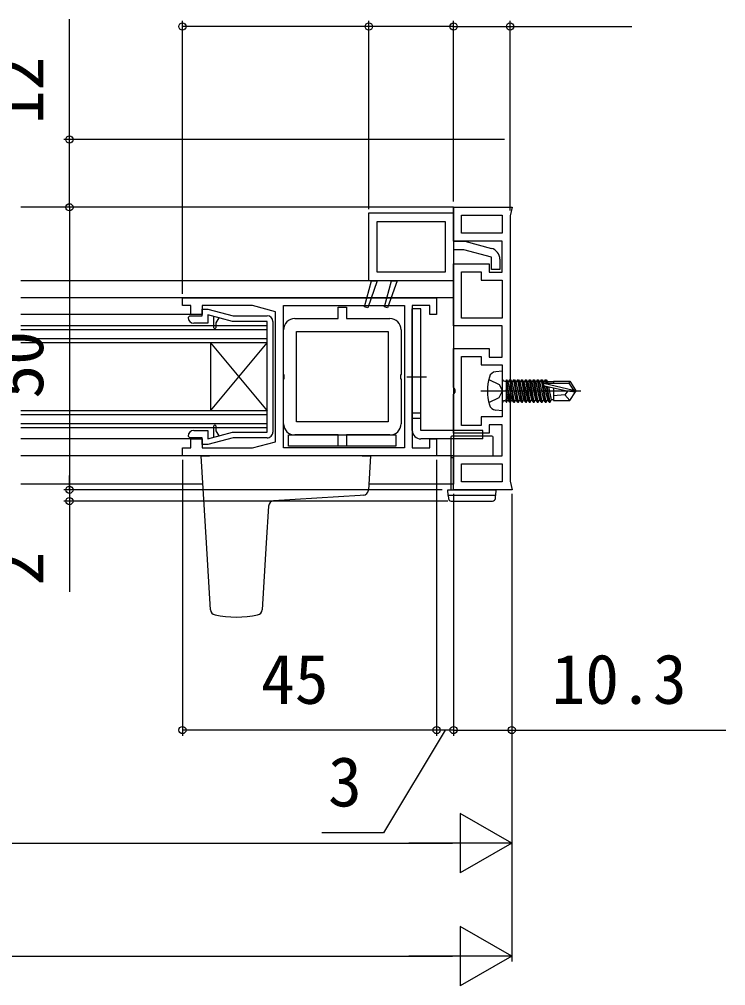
# Model space of a CAD drawing. Units: millimetres, scale not verified. Extents: x -525 to 525, y -782 to 777.
# Drawn here: x -23.4 to 101.6, y -465.3 to -294.2 of the extents above; entities that cross this region are included whole.
import ezdxf
from ezdxf.enums import TextEntityAlignment as Align

# ---------------------------------------------------------------- set-up
doc = ezdxf.new("R2010")
doc.units = ezdxf.units.MM
doc.header["$LTSCALE"] = 4
for name, color, linetype in [('0-2_YKK_11', 7, 'Continuous'), ('0-3_YKK_12', 2, 'Continuous'), ('0-4_YKK_13', 4, 'Continuous'), ('0-6_YKK_D', 6, 'Continuous')]:
    doc.layers.add(name, color=color, linetype=linetype)
doc.styles.add('ＭＳ ゴシック', font='')
doc.styles.get('ＭＳ ゴシック').set_extended_font_data('MS Gothic')

msp = doc.modelspace()

# ---------------------------------------------------------------- linework, layer by layer
at = {"layer": '0-2_YKK_11'}
msp.add_line((21.461, -347.701), (21.461, -367.301), dxfattribs=at)
for points in [[(63.461, -329.001), (63.461, -376.001), (63.848, -377.501), (53.461, -377.501), (53.461, -371.501), (57.879, -371.501), (62.061, -371.501), (62.061, -366.001), (59.761, -366.001), (59.761, -367.501), (53.461, -367.501), (53.461, -360.66), (53.581, -360.476), (53.761, -360.201), (53.761, -359.801), (53.581, -359.526), (53.461, -359.343), (53.461, -352.501), (56.83, -352.501), (59.761, -352.501), (59.761, -354.001), (62.061, -354.001), (62.061, -348.501), (53.461, -348.501), (53.461, -337.501), (57.265, -337.501), (59.761, -337.501), (59.761, -339.001), (62.061, -339.001), (62.061, -333.501), (58.401, -333.501), (53.461, -333.501), (53.461, -327.501), (63.848, -327.501)], [(51.961, -339.001), (39.961, -339.001), (39.961, -330.001), (51.961, -330.001), (51.961, -331.399)], [(54.861, -328.901), (62.061, -328.901), (62.061, -332.101), (58.377, -332.101), (54.861, -332.101)], [(54.861, -347.101), (54.861, -338.901), (57.227, -338.901), (58.361, -338.901), (58.361, -340.401), (62.061, -340.401), (62.061, -347.101)], [(39.961, -340.501), (38.292, -345.31), (37.719, -345.134), (38.961, -340.501)], [(43.461, -340.501), (41.792, -345.31), (41.22, -345.134), (42.461, -340.501)], [(50.461, -371.501), (5.461, -371.501), (5.461, -370.101), (6.961, -370.101), (6.961, -368.501), (8.961, -368.501), (8.961, -370.101), (17.856, -370.101), (21.961, -369.001), (21.961, -346.001), (17.856, -344.901), (8.961, -344.901), (8.961, -346.501), (6.961, -346.501), (6.961, -344.902), (5.461, -344.901), (5.461, -343.501), (50.461, -343.501), (50.461, -346.501), (49.261, -346.501), (49.261, -344.901), (46.161, -344.901), (46.161, -361.261), (46.161, -370.101), (49.261, -370.101), (49.261, -368.501), (50.461, -368.501)], [(23.361, -370.101), (23.361, -344.901), (44.761, -344.901), (44.761, -361.38), (44.761, -370.101)], [(10.961, -346.805), (10.961, -348.751), (11.223, -349.001), (11.461, -348.751), (11.461, -347.939), (11.961, -347.073)], [(25.661, -349.501), (41.861, -349.501), (41.861, -365.501), (25.661, -365.501)], [(54.861, -366.101), (54.861, -353.901), (56.744, -353.901), (58.361, -353.901), (58.361, -355.401), (62.061, -355.401), (62.061, -364.601), (58.361, -364.601), (58.361, -366.101)], [(10.961, -366.251), (10.961, -368.198), (11.961, -367.93), (11.461, -367.064), (11.461, -366.251), (11.205, -366.002)], [(62.061, -376.101), (54.861, -376.101), (54.861, -372.901), (57.925, -372.901), (62.061, -372.901)]]:
    msp.add_lwpolyline(points, close=True, dxfattribs=at)
for points in [[(38.461, -328.501), (53.461, -328.501), (53.461, -331.345), (53.461, -333.501), (55.461, -333.501), (60.178, -334.765)], [(61.661, -336.697), (61.661, -338.501), (60.161, -338.501), (60.161, -336.314), (55.264, -335.001), (53.461, -335.001), (53.461, -340.501), (38.461, -340.501), (38.461, -328.501)], [(6.461, -347.001), (6.761, -346.701), (8.961, -346.701), (8.961, -345.501), (9.961, -345.501), (14.439, -346.701), (20.461, -346.701)], [(25.361, -347.201), (33.011, -347.201), (33.011, -345.201), (34.511, -345.201), (34.511, -347.201), (42.161, -347.201)], [(7.461, -367.001), (9.961, -367.001), (9.961, -368.466), (14.307, -367.301), (20.461, -367.301), (20.461, -347.701), (14.307, -347.701), (9.961, -346.537), (9.961, -348.001), (7.461, -348.001)], [(23.361, -365.801), (23.361, -357.96), (23.481, -357.776), (23.481, -357.226), (23.361, -357.043), (23.361, -349.201)], [(44.161, -349.201), (44.161, -357.043), (44.041, -357.226), (44.041, -357.776), (44.161, -357.96), (44.161, -365.801)], [(20.461, -368.301), (14.439, -368.301), (9.961, -369.501), (8.961, -369.501), (8.961, -368.301), (6.761, -368.301), (6.461, -368.001)], [(42.161, -367.801), (34.511, -367.801), (34.511, -369.801), (33.011, -369.801), (33.011, -367.801), (25.361, -367.801)]]:
    msp.add_lwpolyline(points, dxfattribs=at)
for centre, radius, start, end in [((59.661, -336.697), 2, 360, 74.99988), ((7.461, -347.001), 1, 179.99956, 269.99782), ((20.461, -347.701), 1, 0.00001, 90), ((25.361, -349.201), 2, 90.00001, 179.99999), ((42.161, -349.201), 2, 0.00001, 89.99999), ((25.361, -365.801), 2, 180.00001, 269.99999), ((42.161, -365.801), 2, 270.00001, 359.99999), ((7.461, -368.001), 1, 90.00001, 180), ((20.461, -367.301), 1, 270.00001, 0.00091)]:
    msp.add_arc(centre, radius, start, end, dxfattribs=at)
at = {"layer": '0-3_YKK_12'}
for p, q in [((53.461, -327.501), (-23.12, -327.501)), ((53.461, -327.501), (53.461, -376.501)), ((53.461, -340.501), (-23.12, -340.501)), ((53.461, -343.501), (-23.12, -343.501)), ((6.961, -346.501), (-23.12, -346.501)), ((20.461, -348.493), (-23.12, -348.493)), ((20.461, -366.51), (20.461, -348.493)), ((20.461, -349.193), (-23.12, -349.193)), ((20.461, -350.793), (-23.12, -350.793)), ((20.461, -351.493), (-23.12, -351.493)), ((10.461, -351.493), (20.461, -363.51)), ((20.461, -363.51), (-23.12, -363.51)), ((20.461, -364.21), (-23.12, -364.21)), ((20.461, -365.81), (-23.12, -365.81)), ((20.461, -366.51), (-23.12, -366.51)), ((6.961, -368.501), (-23.12, -368.501)), ((53.461, -371.501), (-23.12, -371.501)), ((9.067, -376.501), (-23.12, -376.501)), ((53.461, -376.501), (38.455, -376.501))]:
    msp.add_line(p, q, dxfattribs=at)
msp.add_lwpolyline([(10.461, -351.493), (10.461, -363.51), (20.461, -351.493)], dxfattribs=at)
at = {"layer": '0-4_YKK_13'}
for p, q in [((46.161, -366.999), (46.161, -345.499)), ((47.661, -345.499), (46.161, -345.499)), ((47.661, -366.999), (47.661, -345.499)), ((45.161, -357.501), (48.661, -357.501)), ((62.061, -356.501), (60.941, -356.599)), ((62.061, -356.501), (62.061, -363.501)), ((62.561, -358.271), (62.761, -358.271)), ((62.761, -358.022), (62.761, -361.98)), ((62.761, -358.022), (62.848, -358.022)), ((63.548, -361.98), (62.848, -358.022)), ((62.848, -358.022), (63.067, -358.401)), ((63.067, -358.401), (63.767, -361.601)), ((63.155, -358.401), (63.067, -358.401)), ((63.374, -358.022), (63.155, -358.401)), ((63.855, -361.601), (63.155, -358.401)), ((63.374, -358.022), (63.548, -358.022)), ((64.248, -361.98), (63.548, -358.022)), ((63.548, -358.022), (63.767, -358.401)), ((63.767, -358.401), (64.467, -361.601)), ((63.855, -358.401), (63.767, -358.401)), ((64.074, -358.022), (63.855, -358.401)), ((64.555, -358.401), (64.467, -358.401)), ((64.774, -358.022), (64.555, -358.401)), ((65.255, -361.601), (64.555, -358.401)), ((64.774, -358.022), (64.948, -358.022)), ((64.774, -358.022), (65.474, -361.98)), ((64.948, -358.022), (65.167, -358.401)), ((65.648, -361.98), (64.948, -358.022)), ((65.167, -358.401), (65.867, -361.601)), ((65.255, -358.401), (65.167, -358.401)), ((65.474, -358.022), (65.255, -358.401)), ((65.955, -361.601), (65.255, -358.401)), ((65.474, -358.022), (66.174, -361.98)), ((65.474, -358.022), (65.648, -358.022)), ((65.648, -358.022), (65.867, -358.401)), ((66.348, -361.98), (65.648, -358.022)), ((65.867, -358.401), (66.567, -361.601)), ((65.955, -358.401), (65.867, -358.401)), ((66.174, -358.022), (65.955, -358.401)), ((66.655, -361.601), (65.955, -358.401)), ((66.174, -358.022), (66.874, -361.98)), ((66.174, -358.022), (66.348, -358.022)), ((66.348, -358.022), (66.567, -358.401)), ((67.048, -361.98), (66.348, -358.022)), ((66.567, -358.401), (67.267, -361.601)), ((66.655, -358.401), (66.567, -358.401)), ((66.874, -358.022), (66.655, -358.401)), ((67.355, -361.601), (66.655, -358.401)), ((66.874, -358.022), (67.574, -361.98)), ((66.874, -358.022), (67.048, -358.022)), ((67.048, -358.022), (67.267, -358.401)), ((67.748, -361.98), (67.048, -358.022)), ((67.267, -358.401), (67.967, -361.601)), ((67.355, -358.401), (67.267, -358.401)), ((67.574, -358.022), (67.355, -358.401)), ((68.055, -361.601), (67.355, -358.401)), ((67.574, -358.022), (68.274, -361.98)), ((67.574, -358.022), (67.748, -358.022)), ((67.748, -358.022), (67.967, -358.401)), ((68.448, -361.98), (67.748, -358.022)), ((67.967, -358.401), (68.667, -361.601)), ((68.055, -358.401), (67.967, -358.401)), ((68.274, -358.022), (68.055, -358.401)), ((68.755, -361.601), (68.055, -358.401)), ((68.274, -358.022), (68.974, -361.98)), ((68.274, -358.022), (68.448, -358.022)), ((68.448, -358.022), (68.667, -358.401)), ((69.148, -361.98), (68.448, -358.022)), ((68.667, -358.401), (69.367, -361.601)), ((68.755, -358.401), (68.667, -358.401)), ((68.974, -358.022), (68.755, -358.401)), ((69.455, -361.601), (68.755, -358.401)), ((68.974, -358.022), (69.674, -361.98)), ((68.974, -358.022), (69.148, -358.022)), ((69.148, -358.022), (69.367, -358.401)), ((69.848, -361.98), (69.148, -358.022)), ((69.367, -358.401), (69.428, -358.68)), ((69.455, -358.401), (69.367, -358.401)), ((69.451, -358.658), (74.699, -359.851)), ((69.674, -358.022), (69.455, -358.401)), ((69.504, -358.625), (69.455, -358.401)), ((69.515, -359.08), (70.067, -361.601)), ((69.554, -359.092), (73.554, -360.001)), ((70.155, -361.601), (69.608, -359.104)), ((69.609, -358.601), (73.856, -358.601)), ((69.674, -358.022), (69.848, -358.022)), ((69.674, -358.022), (69.776, -358.601)), ((69.848, -358.022), (70.067, -358.401)), ((69.951, -358.601), (69.848, -358.022)), ((69.876, -359.165), (70.374, -361.98)), ((70.548, -361.98), (70.058, -359.206)), ((71.161, -358.401), (70.067, -358.401)), ((70.067, -358.401), (70.111, -358.601)), ((71.161, -358.301), (74.015, -358.301)), ((71.161, -358.301), (71.161, -358.601)), ((74.015, -358.301), (73.856, -358.601)), ((74.015, -358.301), (75.061, -359.851)), ((58.307, -360.001), (75.987, -360.001)), ((62.761, -360.202), (63.067, -361.601)), ((70.253, -359.251), (70.767, -361.601)), ((71.161, -359.457), (71.161, -361.701)), ((73.161, -360.701), (71.161, -360.901)), ((73.662, -360.001), (73.161, -360.701)), ((73.161, -360.701), (74.015, -361.701)), ((73.554, -360.001), (75.061, -360.151)), ((73.554, -360.001), (75.061, -360.001)), ((74.015, -361.701), (75.061, -360.151)), ((75.061, -359.851), (75.061, -360.151)), ((75.061, -360.151), (75.061, -359.851)), ((62.561, -361.731), (62.761, -361.731)), ((62.848, -361.98), (62.761, -361.487)), ((62.761, -361.98), (62.848, -361.98)), ((62.848, -361.98), (63.067, -361.601)), ((63.155, -361.601), (63.067, -361.601)), ((63.548, -361.98), (63.767, -361.601)), ((63.855, -361.601), (63.767, -361.601)), ((64.074, -361.98), (64.248, -361.98)), ((64.248, -361.98), (64.467, -361.601)), ((64.555, -361.601), (64.467, -361.601)), ((64.948, -361.98), (65.167, -361.601)), ((65.255, -361.601), (65.167, -361.601)), ((65.474, -361.98), (65.255, -361.601)), ((65.474, -361.98), (65.648, -361.98)), ((65.648, -361.98), (65.867, -361.601)), ((65.955, -361.601), (65.867, -361.601)), ((66.174, -361.98), (65.955, -361.601)), ((66.174, -361.98), (66.348, -361.98)), ((66.348, -361.98), (66.567, -361.601)), ((66.655, -361.601), (66.567, -361.601)), ((66.874, -361.98), (66.655, -361.601)), ((66.874, -361.98), (67.048, -361.98)), ((67.048, -361.98), (67.267, -361.601)), ((67.355, -361.601), (67.267, -361.601)), ((67.574, -361.98), (67.355, -361.601)), ((67.574, -361.98), (67.748, -361.98)), ((67.748, -361.98), (67.967, -361.601)), ((68.055, -361.601), (67.967, -361.601)), ((68.274, -361.98), (68.055, -361.601)), ((68.274, -361.98), (68.448, -361.98)), ((68.448, -361.98), (68.667, -361.601)), ((68.755, -361.601), (68.667, -361.601)), ((68.974, -361.98), (68.755, -361.601)), ((68.974, -361.98), (69.148, -361.98)), ((69.148, -361.98), (69.367, -361.601)), ((69.455, -361.601), (69.367, -361.601)), ((69.674, -361.98), (69.455, -361.601)), ((69.674, -361.98), (69.848, -361.98)), ((69.848, -361.98), (70.067, -361.601)), ((70.155, -361.601), (70.067, -361.601)), ((70.374, -361.98), (70.155, -361.601)), ((71.161, -361.601), (70.767, -361.601)), ((71.161, -361.701), (74.015, -361.701)), ((47.661, -363.941), (46.161, -363.941)), ((62.061, -363.501), (60.941, -363.403)), ((47.661, -364.858), (46.161, -364.858)), ((58.661, -366.999), (47.661, -366.999)), ((58.661, -368.499), (58.661, -366.999)), ((58.661, -368.499), (47.661, -368.499)), ((52.961, -368.201), (52.961, -372.001)), ((60.261, -368.001), (53.161, -368.001)), ((60.461, -371.501), (60.461, -368.201)), ((37.264, -371.501), (10.258, -371.501)), ((37.264, -371.501), (38.761, -371.501)), ((38.761, -371.501), (38.391, -377.543)), ((52.961, -372.001), (52.961, -377.501)), ((53.161, -371.801), (53.461, -371.801)), ((52.461, -377.501), (60.961, -377.501)), ((52.522, -378.501), (52.461, -377.501)), ((60.961, -377.501), (60.9, -378.501)), ((36.953, -378.511), (21.567, -379.452)), ((37.454, -378.48), (36.953, -378.511)), ((52.522, -378.501), (52.554, -379.032)), ((53.021, -378.501), (52.522, -378.501)), ((60.401, -378.501), (53.021, -378.501)), ((53.054, -379.501), (60.368, -379.501)), ((20.707, -380.384), (20.308, -386.904)), ((10.427, -398.742), (9.703, -386.904)), ((20.308, -386.904), (19.584, -398.742))]:
    msp.add_line(p, q, dxfattribs=at)
for points in [[(59.697, -357.951), (61.513, -358.856), (62.121, -360.001)], [(62.761, -358.516), (63.374, -361.98), (63.548, -361.98)], [(63.374, -358.022), (64.074, -361.98), (63.855, -361.601)], [(64.774, -361.98), (64.555, -361.601), (63.855, -358.401)], [(64.074, -358.022), (64.774, -361.98), (64.948, -361.98), (64.248, -358.022)], [(64.074, -358.022), (64.248, -358.022), (64.467, -358.401), (65.167, -361.601)], [(73.856, -358.601), (74.699, -359.851), (75.061, -359.851)], [(59.697, -362.051), (61.513, -361.146), (62.121, -360.001)], [(63.374, -361.98), (63.155, -361.601), (62.761, -359.801)], [(70.374, -361.98), (70.548, -361.98), (70.767, -361.601)], [(9.703, -386.904), (8.761, -371.501), (10.258, -371.501)], [(60.867, -379.032), (60.9, -378.501), (60.401, -378.501)]]:
    msp.add_lwpolyline(points, dxfattribs=at)
msp.add_lwpolyline([(24.261, -367.801), (43.261, -367.801), (43.261, -369.801), (24.261, -369.801)], close=True, dxfattribs=at)
for centre, radius, start, end in [((61.055, -357.894), 1.3, 95, 164.11915), ((68.461, -360.001), 9, 164.11915, 195.88085), ((62.561, -357.771), 0.5, 180, 270), ((69.609, -358.85), 0.248, 90, 257.19096), ((61.055, -362.108), 1.3, 195.88085, 265), ((62.561, -362.231), 0.5, 90, 180), ((47.661, -366.999), 1.5, 180, 270), ((53.161, -368.201), 0.2, 90, 180), ((60.261, -368.201), 0.2, 0, 90), ((53.161, -372.001), 0.2, 90, 180), ((37.393, -377.482), 1, 273.5, 356.5), ((21.705, -380.446), 1, 93.5, 176.5), ((53.054, -379.001), 0.5, 183.5, 270), ((60.368, -379.001), 0.5, 270, 356.5), ((11.425, -398.681), 1, 183.49986, 259.13802), ((15.022, -380.993), 19.039, 258.52625, 281.37613), ((18.586, -398.681), 1, 280.86198, 356.50014)]:
    msp.add_arc(centre, radius, start, end, dxfattribs=at)
at = {"layer": '0-6_YKK_D'}
for p, q in [((5.461, -342.801), (5.461, -294.501)), ((38.461, -295.501), (5.461, -295.501)), ((38.461, -327.801), (38.461, -294.501)), ((38.461, -327.801), (38.461, -294.501)), ((53.461, -295.501), (38.461, -295.501)), ((53.461, -326.501), (53.461, -294.501)), ((53.461, -326.501), (53.461, -294.501)), ((63.461, -328.039), (63.461, -294.501)), ((62.461, -315.501), (-15.539, -315.501)), ((-14.539, -327.501), (-14.539, -377.501)), ((5.461, -372.201), (5.461, -421.033)), ((50.461, -372.201), (50.461, -421.033)), ((50.461, -372.201), (50.461, -421.033)), ((-14.539, -377.501), (-14.539, -374.951)), ((51.461, -377.501), (-15.539, -377.501)), ((51.461, -377.501), (-15.539, -377.501)), ((-14.539, -377.501), (-14.539, -379.501)), ((52.461, -379.501), (-15.539, -379.501)), ((-14.539, -379.501), (-14.539, -395.556)), ((53.461, -378.201), (53.461, -421.033)), ((53.461, -378.201), (53.461, -421.033)), ((63.751, -378.501), (63.751, -441.033)), ((63.751, -378.501), (63.751, -461.033)), ((63.761, -378.201), (63.761, -421.033)), ((50.461, -420.033), (5.461, -420.033)), ((50.461, -420.033), (47.911, -420.033)), ((53.461, -420.033), (50.461, -420.033)), ((53.461, -420.033), (50.461, -420.033)), ((53.461, -420.033), (56.011, -420.033)), ((63.751, -440.033), (54.658, -434.783)), ((54.658, -434.783), (54.658, -445.283)), ((-102.501, -440.033), (53.251, -440.033)), ((63.751, -440.033), (45.565, -440.033)), ((63.751, -440.033), (54.658, -445.283)), ((63.751, -460.033), (54.658, -454.783)), ((54.658, -454.783), (54.658, -465.283)), ((-442.499, -460.033), (53.251, -460.033)), ((63.751, -460.033), (45.565, -460.033)), ((63.751, -460.033), (54.658, -465.283))]:
    msp.add_line(p, q, dxfattribs=at)
for points in [[(-14.539, -327.501), (-14.539, -315.501), (-14.539, -294.224)], [(53.461, -295.501), (63.461, -295.501), (85.011, -295.501)], [(51.961, -420.033), (41.086, -438.199), (30.132, -438.199)], [(53.461, -420.033), (63.761, -420.033), (101.631, -420.033)]]:
    msp.add_lwpolyline(points, dxfattribs=at)
for centre in [(5.461, -295.501), (38.461, -295.501), (38.461, -295.501), (53.461, -295.501), (53.461, -295.501), (63.461, -295.501), (-14.539, -315.501), (-14.539, -327.501), (-14.539, -327.501), (-14.539, -377.501), (-14.539, -377.501), (-14.539, -379.501), (5.461, -420.033), (50.461, -420.033), (50.461, -420.033), (53.461, -420.033), (53.461, -420.033), (63.761, -420.033)]:
    msp.add_circle(centre, 0.637, dxfattribs=at)

# ---------------------------------------------------------------- texts
at = {"layer": '0-6_YKK_D', "style": 'ＭＳ ゴシック'}
for s, p in [('12', (-16.539, -312.792)), ('50', (-16.539, -361.365)), ('2', (-16.539, -394.442))]:
    msp.add_text(s, height=8.798, rotation=90, dxfattribs=at).set_placement(p, align=Align.BOTTOM_LEFT)
for s, p in [('45', (19.37, -418.033)), ('10.3', (70.79, -418.033)), ('3', (31.245, -436.199))]:
    msp.add_text(s, height=8.798, dxfattribs=at).set_placement(p, align=Align.BOTTOM_LEFT)

doc.saveas('drawing.dxf')
